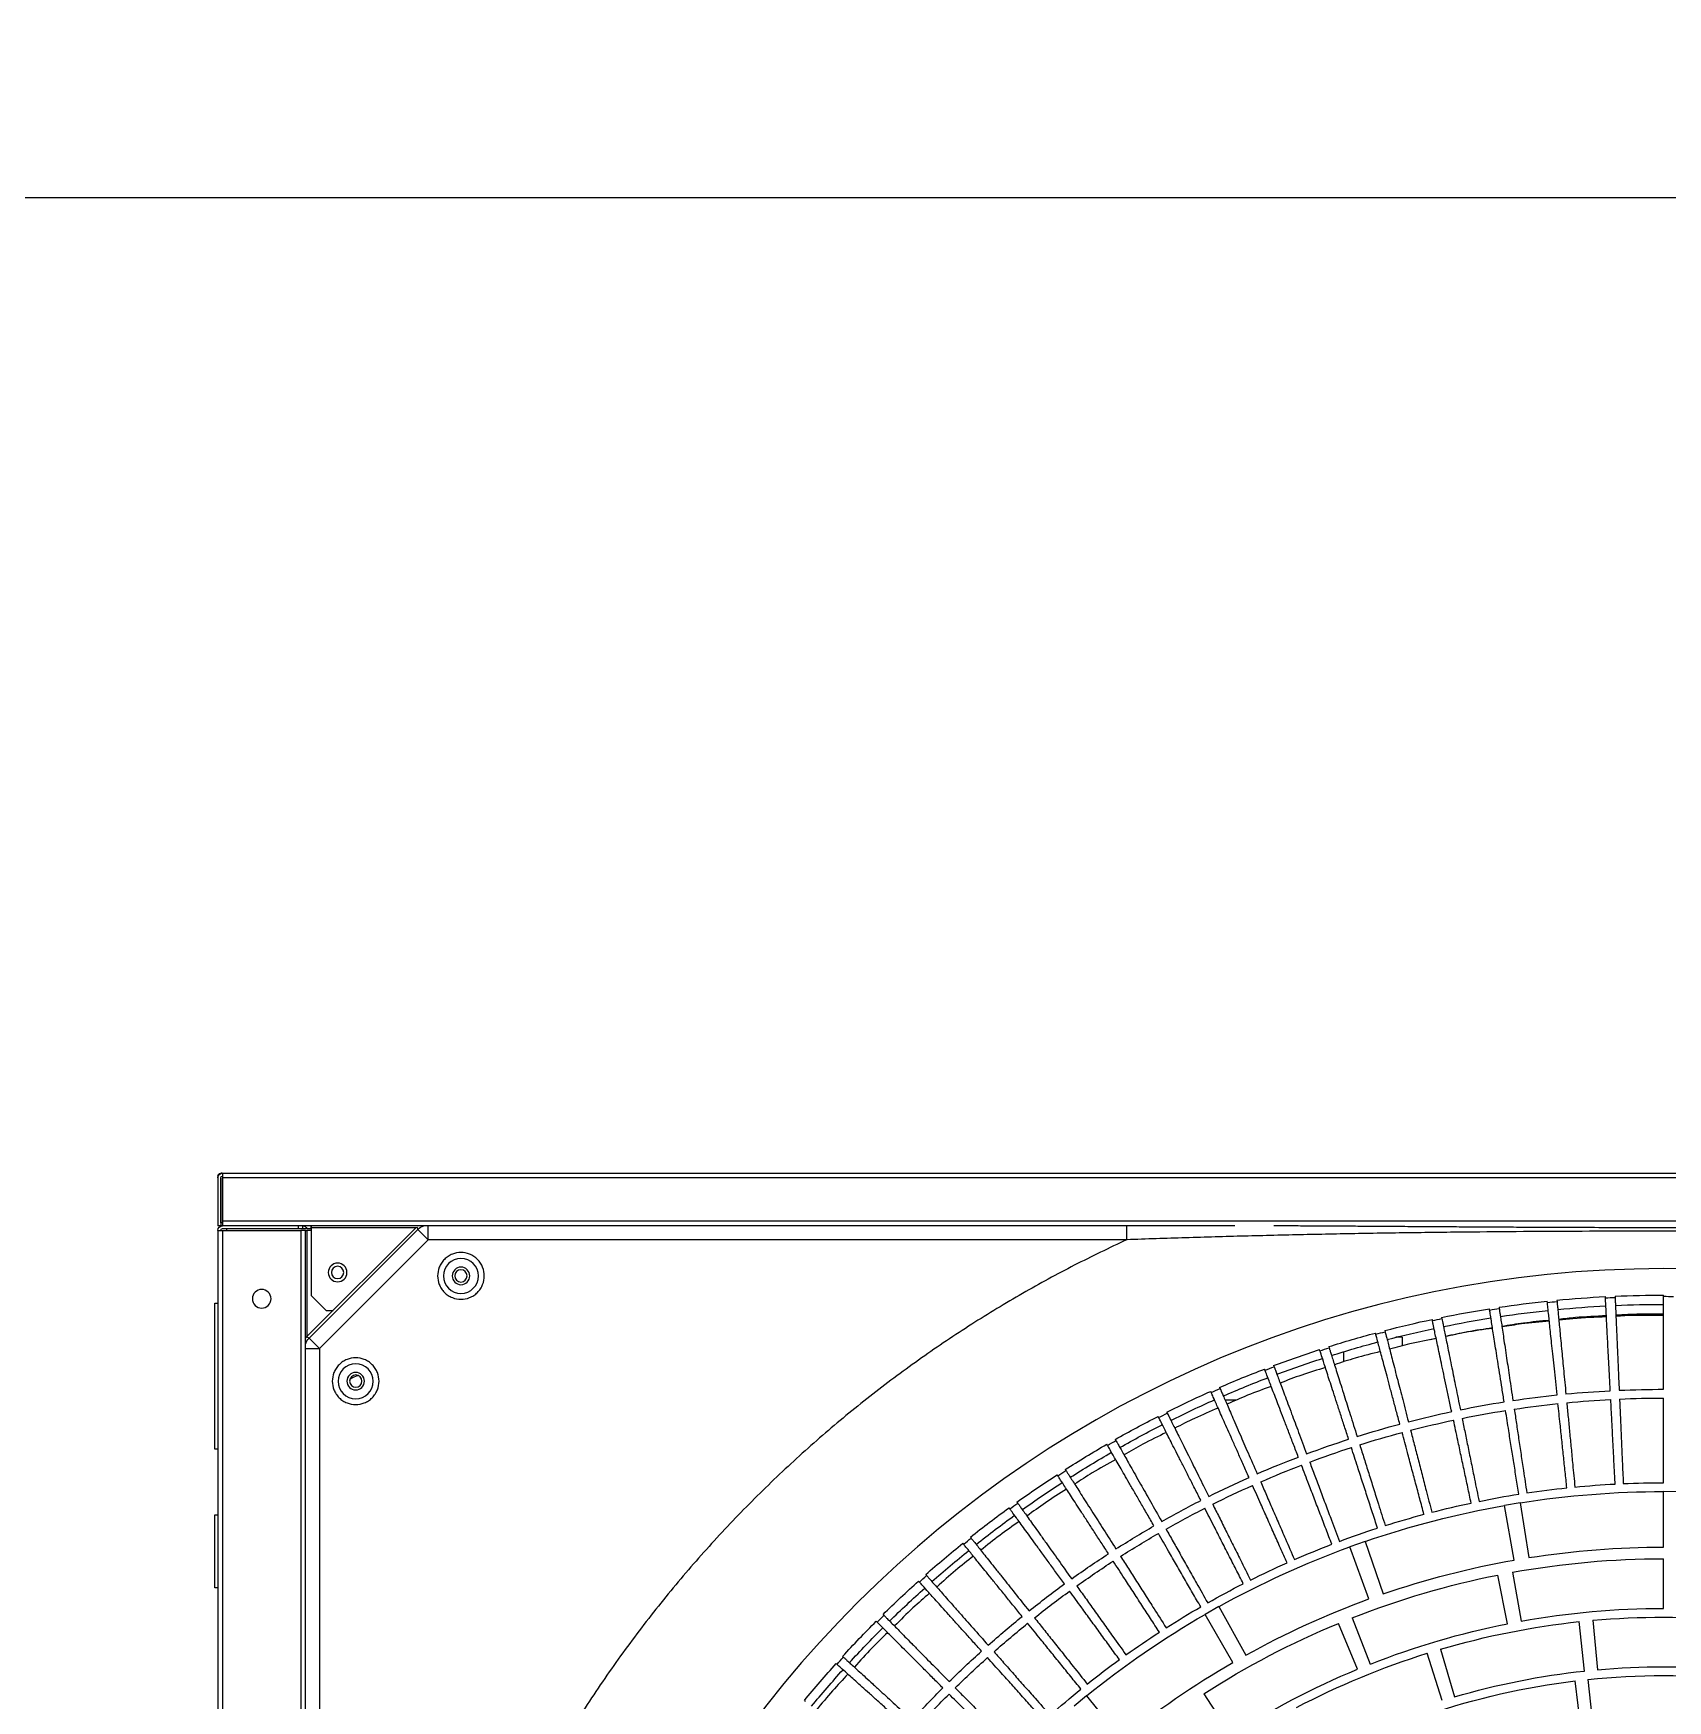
# Model space of a CAD drawing. Header units: millimetres. Extents: x 11476074 to 24729458, y -1239991 to 2813188.
# Drawn here: x 12562539 to 12563098, y 429349 to 429919 of the extents above; entities that cross this region are included whole.
import ezdxf

# ---------------------------------------------------------------- set-up
doc = ezdxf.new("R2010")
doc.units = ezdxf.units.MM
doc.header["$LTSCALE"] = 1000
for name, color, linetype in [('20220819景观提资', 11, 'Continuous'), ('HZHZNEWPLOTLAYER#@$TT', 7, 'Continuous'), ('S-热媒1', 200, '热媒管1'), ('排水沟', 133, 'Continuous')]:
    doc.layers.add(name, color=color, linetype=linetype)
doc.styles.add('TITXV', font='', dxfattribs={"width": 0.7})
doc.styles.get('TITXV').set_extended_font_data('SimSun')
doc.linetypes.add('热媒管1', pattern='A,5,-0.2,["1RM",TITXV,S=0.2,R=0,X=-0.1,Y=-0.1],-0.4', length=5.6)

# ---------------------------------------------------------------- blocks, each defined once
blk = doc.blocks.new('A$C2E1F4B8B')
at = {"layer": '20220819景观提资'}
h = blk.add_hatch(dxfattribs=at)
h.set_pattern_fill('草坪或沼泽', color=68, scale=200)
h.set_pattern_definition([(0, (-25387.84, -126494.34), (800, 800), [120, -24, 32, -24, 120, -480]), (0, (-25427.84, -126470.34), (800, 800), [80, -60, 120, -60, 80, -400]), (0, (-25147.84, -126150.34), (800, 800), [100, -40, 100, -560]), (0, (-25547.84, -125990.34), (800, 800), [40, -80, 40, -640]), (90, (-25467.84, -125990.34), (-800, 800), [72, -728]), (90, (-25227.84, -126470.34), (-800, 800), [80, -720]), (90, (-25027.84, -126150.34), (-800, 800), [80, -720]), (45, (-25123.84, -126478.34), (9e-14, 800), [80, -1051.3708]), (135, (-25331.84, -126478.34), (-800, 9e-14), [80, -1051.3708]), (63.43495, (-25147.84, -126474.34), (4e-08, 800), [80, -1708.8544]), (75.96376, (-25187.84, -126470.34), (3e-08, 800), [80, -3218.4845]), (75.96376, (-24987.84, -126150.34), (3e-08, 800), [64, -3234.4845]), (75.96376, (-25451.84, -125990.34), (3e-08, 800), [56, -3242.4845]), (104.03624, (-25267.84, -126470.34), (-3e-08, 800), [80, -3218.4845]), (104.03624, (-25067.84, -126150.34), (-3e-08, 800), [64, -3234.4845]), (104.03624, (-25483.84, -125990.34), (-3e-08, 800), [56, -3242.4845]), (116.56505, (-25307.84, -126474.34), (-3e-07, 800), [80, -1708.8534])])
edge = h.paths.add_edge_path()
edge.add_arc((44235.03, 65460.2), 1750.28, 360, 395.09193)
edge.add_line((45667.17, 66466.42), (38842.06, 76200))
edge.add_line((38842.06, 76200), (37506, 76200))
edge.add_line((37506, 76200), (37234.9, 76200))
edge.add_line((37234.9, 76200), (37234.9, 77700))
edge.add_line((37234.9, 77700), (35934.9, 77700))
edge.add_line((35934.9, 77700), (34734.9, 77700))
edge.add_line((34734.9, 77700), (34734.9, 85100))
edge.add_line((34734.9, 85100), (34979.15, 85192.41))
edge.add_line((34979.15, 85192.41), (32340.76, 83499.46))
edge.add_line((32340.76, 83499.46), (32534.9, 83500))
edge.add_line((32534.9, 83500), (28299.19, 83500))
edge.add_line((28299.19, 83500), (28299.19, 81108.02))
edge.add_line((28299.19, 81108.02), (28299.19, 78471.41))
edge.add_line((28299.19, 78471.41), (32556.41, 78468.58))
edge.add_line((32556.41, 78468.58), (32556.41, 73287.21))
edge.add_line((32556.41, 73287.21), (35556.41, 73287.21))
edge.add_line((35556.41, 73287.21), (35556.41, 72687.21))
edge.add_line((35556.41, 72687.21), (38201.07, 72687.21))
edge.add_line((38201.07, 72687.21), (38201.07, 73587.21))
edge.add_line((38201.07, 73587.21), (40001.07, 73587.21))
edge.add_line((40001.07, 73587.21), (40001.07, 71787.21))
edge.add_line((40001.07, 71787.21), (38201.07, 71787.21))
edge.add_line((38201.07, 71787.21), (33618.63, 71787.21))
edge.add_line((33618.63, 71787.21), (33618.63, 72687.21))
edge.add_line((33618.63, 72687.21), (32556.41, 72687.21))
edge.add_line((32556.41, 72687.21), (32556.41, 73287.21))
edge.add_line((32556.41, 73287.21), (32556.41, 78468.58))
edge.add_line((32556.41, 78468.58), (28299.19, 78471.41))
edge.add_line((28299.19, 78471.41), (28299.19, 81108.02))
edge.add_line((28299.19, 81108.02), (28299.19, 83500))
edge.add_line((28299.19, 83500), (32768.93, 84300))
edge.add_line((32768.93, 84300), (33817.19, 84300))
edge.add_line((33817.19, 84300), (34979.15, 85192.41))
edge.add_line((34979.15, 85192.41), (36171.94, 86028.88))
edge.add_line((36171.94, 86028.88), (33186.35, 90286.39))
edge.add_line((33186.35, 90286.39), (26614.81, 85677.89))
edge.add_arc((24692.27, 88307.12), 3257.15, 271.35346, 306.17489, ccw=False)
edge.add_line((24769.21, 85050.88), (22434.9, 85050))
edge.add_arc((22408.27, 82298.72), 2751.41, 89.44547, 125.03665)
edge.add_line((20828.69, 84551.53), (19610.37, 83697.15))
edge.add_arc((20198.54, 80755.37), 3000, 35.03464, 101.30653, ccw=False)
edge.add_line((22654.96, 82477.58), (34282.36, 65893.28))
edge.add_arc((31825.95, 64171.06), 3000, -54.96536, 35.03464, ccw=False)
edge.add_line((33548.16, 61714.65), (27598.93, 57543.59))
edge.add_arc((25876.71, 60000), 3000, 270, 305.03464, ccw=False)
edge.add_line((25876.71, 57000), (6534.9, 57000))
edge.add_arc((6534.9, 60000), 3000, 180, 270, ccw=False)
edge.add_line((3534.9, 60000), (3534.9, 67789.64))
edge.add_line((3534.9, 67789.64), (2225.69, 66888.59))
edge.add_arc((4120.7, 64580.63), 2986.26, 129.38858, 178.99224)
edge.add_line((1134.9, 64633.15), (1134.9, 55900))
edge.add_line((1134.9, 55900), (5084.9, 55900))
edge.add_line((5084.9, 55900), (31718.62, 55900))
edge.add_line((31718.62, 55900), (31718.62, 58600))
edge.add_line((31718.62, 58600), (30245.18, 58600))
edge.add_line((30245.18, 58600), (30245.18, 59000))
edge.add_line((30245.18, 59000), (35469.95, 59000))
edge.add_line((35469.95, 59000), (35469.95, 60499.95))
edge.add_line((35469.95, 60499.95), (33405.97, 60499.95))
edge.add_line((33405.97, 60499.95), (33405.97, 60899.95))
edge.add_line((33405.97, 60899.95), (40285.24, 60899.95))
edge.add_line((40285.24, 60899.95), (40285.24, 60899.95))
edge.add_line((40285.24, 60899.95), (40285.24, 61499.95))
edge.add_line((40285.24, 61499.95), (42085.24, 61499.95))
edge.add_line((42085.24, 61499.95), (42085.24, 60899.9))
edge.add_line((42085.24, 60899.9), (45985.31, 60899.81))
edge.add_line((45985.31, 60899.81), (45985.31, 65460.2))
h.paths.add_polyline_path([(35284.9, 75502.28), (35284.9, 76102.28), (37084.9, 76102.28), (37084.9, 75502.28)], flags=16)
h.paths.add_polyline_path([(34684.9, 76202.28), (34684.9, 77500), (36484.9, 77500), (36484.9, 76202.28)], flags=16)
h.paths.add_polyline_path([(36184.9, 74802.28), (34384.9, 74802.28), (34384.9, 75402.28), (36184.9, 75402.28)], flags=16)
h.paths.add_polyline_path([(36184.9, 74102.28), (34384.9, 74102.28), (34384.9, 74702.28), (36184.9, 74702.28)], flags=16)
h.paths.add_polyline_path([(35556.41, 73387.26), (33756.41, 73387.26), (33756.41, 73987.26), (35556.41, 73987.26)], flags=16)
h.paths.add_polyline_path([(35556.41, 73287.21), (35556.41, 72687.21), (32556.41, 72687.21), (32556.41, 73287.21)], flags=17)
h.paths.add_polyline_path([(36335.93, 71087.21), (34535.93, 71087.21), (34535.93, 71687.21), (36335.93, 71687.21)], flags=16)
h.paths.add_polyline_path([(36335.93, 70387.21), (34835.93, 70387.21), (34835.93, 70987.21), (36335.93, 70987.21)], flags=16)
h.paths.add_polyline_path([(36635.93, 69687.21), (34835.93, 69687.21), (34835.93, 70287.21), (36635.93, 70287.21)], flags=16)
h.paths.add_polyline_path([(36635.93, 67787.21), (36635.93, 69587.21), (42635.93, 69587.21), (42635.93, 67787.21), (40835.93, 67787.21)], flags=16)
h.paths.add_polyline_path([(36535.93, 67787.21), (35785.21, 67787.21), (35785.21, 69587.21), (36535.93, 69587.21)], flags=16)
h.paths.add_polyline_path([(35785.21, 67087.21), (35785.21, 67687.21), (38785.21, 67687.21), (38785.21, 67087.21)], flags=16)
h.paths.add_polyline_path([(35934.9, 65707.21), (35934.9, 66987.21), (38634.9, 66987.21), (38634.9, 65707.21)], flags=16)
h.paths.add_polyline_path([(37585.21, 65093.56), (37585.21, 65693.56), (37585.21, 65707.21), (39385.21, 65707.21), (39385.21, 65693.61), (39385.21, 65093.56)], flags=16)
h.paths.add_polyline_path([(39485.21, 64393.56), (39485.21, 65693.61), (43444.68, 65693.61), (43444.68, 65693.56), (45244.68, 65693.56), (45244.68, 63893.56), (43444.68, 63893.56), (43444.68, 64393.56)], flags=16)
h.paths.add_polyline_path([(38131.28, 63693.56), (38131.28, 64293.56), (40831.28, 64293.56), (40831.28, 63693.56)], flags=16)
h.paths.add_polyline_path([(36985.21, 64393.56), (36985.21, 64993.56), (39385.21, 64993.56), (39385.21, 64393.56)], flags=16)
h.paths.add_polyline_path([(39385.21, 65707.21), (39385.21, 65693.61), (37585.21, 65693.61), (37585.21, 65707.21)], flags=0)
h.paths.add_polyline_path([(39631.28, 62993.56), (39631.28, 63593.56), (41431.28, 63593.56), (41431.28, 62993.56)], flags=16)
h.paths.add_polyline_path([(40531.28, 62893.56), (42031.28, 62893.56), (42031.28, 62293.56), (40531.28, 62293.56)], flags=16)
h.paths.add_polyline_path([(40531.28, 62193.56), (42331.28, 62193.56), (42331.28, 61593.56), (40531.28, 61593.56)], flags=16)
blk = doc.blocks.new('A$C2A916A55')
at = {"color": 8, "linetype": 'Continuous'}
for p, q in [((665.6, -31.6), (665.6, -1018.4)), ((680.4, -31.6), (680.4, -1018.4)), ((682, -1018.4), (682, -31.6)), ((533, -525), (550, -525)), ((554, -525), (573, -525)), ((572.95, -519.52), (573, -525)), ((639.83, -525), (640.26, -525)), ((639.89, -541.63), (639.46, -541.62)), ((528.92, -549.21), (511.99, -547.69)), ((639.3, -544.94), (639.73, -544.96)), ((491.29, -553.23), (508.17, -555.28)), ((508.66, -550.93), (491.75, -549.17)), ((511.55, -552.11), (528.45, -553.92)), ((637.74, -564.81), (638.17, -564.86)), ((638.5, -561.55), (638.07, -561.51)), ((545.36, -576.79), (528.63, -573.76)), ((549.52, -576.23), (568.23, -579.53)), ((569.13, -574.13), (550.37, -571.15)), ((569.13, -574.13), (568.23, -579.53)), ((527.74, -578.46), (544.41, -581.78)), ((636.07, -581.36), (635.64, -581.29)), ((635.14, -584.58), (635.56, -584.65)), ((519.01, -601.41), (502.7, -596.61)), ((501.41, -600.86), (517.64, -605.93)), ((625.1, -604.83), (625.51, -602.91)), ((631.5, -604.18), (631.93, -604.27)), ((632.6, -601.02), (632.18, -600.93)), ((625.8, -614.5), (622.85, -614.5)), ((625.8, -614.5), (625.8, -616.66)), ((626.18, -614.8), (625.8, -614.95)), ((625.8, -615.09), (626.22, -614.98)), ((555.89, -627.23), (537.93, -621.05)), ((628.11, -620.46), (627.7, -620.36)), ((529.75, -631.66), (513.94, -625.43)), ((536.21, -625.9), (554.06, -632.4)), ((555.89, -627.23), (554.06, -632.4)), ((626.85, -623.57), (627.27, -623.68)), ((512.14, -629.86), (527.85, -636.37)), ((617.43, -634.5), (620.87, -634.5)), ((621.19, -642.69), (621.6, -642.82)), ((622.61, -639.65), (622.2, -639.52)), ((614.53, -661.48), (614.93, -661.63)), ((616.11, -658.52), (615.71, -658.37)), ((503.74, -682.43), (489.45, -673.23)), ((514.48, -672.5), (530.93, -682)), ((533.63, -677.24), (517.01, -668.02)), ((604.25, -671.36), (604.25, -675.12)), ((664, -671.87), (664, -1018.4)), ((533.63, -677.24), (530.93, -682)), ((604.25, -678.72), (604.25, -679.1)), ((608.64, -677.03), (608.24, -676.86)), ((606.9, -679.9), (607.3, -680.08)), ((600.2, -695.12), (599.81, -694.93)), ((598.32, -697.9), (598.7, -698.09)), ((503.02, -722.61), (488.26, -710.65)), ((590.83, -712.74), (590.45, -712.53)), ((659.21, -708.8), (659.21, -948.02)), ((659.21, -708.8), (664, -708.8)), ((588.81, -715.42), (589.18, -715.63)), ((503.02, -722.61), (499.54, -726.84)), ((580.55, -729.85), (580.19, -729.62)), ((578.39, -732.42), (578.75, -732.65)), ((569.39, -746.4), (569.04, -746.15)), ((567.1, -748.85), (567.44, -749.1)), ((554.96, -764.67), (555.29, -764.94)), ((557.38, -762.34), (557.04, -762.07)), ((542.01, -779.83), (542.33, -780.12)), ((544.54, -777.63), (544.22, -777.35)), ((530.93, -792.23), (530.62, -791.93)), ((528.29, -794.29), (528.59, -794.59)), ((513.82, -808.01), (514.11, -808.33)), ((516.57, -806.1), (516.28, -805.78)), ((501.51, -819.19), (501.24, -818.86)), ((659.21, -948.02), (622.02, -985.22)), ((625.55, -988.75), (662.75, -951.55)), ((625.92, -989.63), (663.4, -952.15)), ((662.75, -951.55), (659.21, -948.02)), ((659.21, -948.02), (664, -948.02)), ((663.63, -951.92), (662.75, -951.55)), ((663.4, -987.9), (663.4, -952.15)), ((635, -982.9), (635, -980.55)), ((622.02, -985.22), (-104.02, -985.22)), ((622.02, -985.22), (625.55, -988.75)), ((622.02, -990), (622.02, -985.22)), ((640, -987.9), (635, -982.9)), ((-144.4, -990), (662.4, -990)), ((662.4, -991.6), (-144.4, -991.6)), ((625.55, -988.75), (625.92, -989.63)), ((626.15, -989.4), (662.4, -989.4)), ((640, -987.9), (663.4, -987.9)), ((662.4, -987.9), (662.4, -989.4)), ((662.4, -990), (662.4, -989.4)), ((662.4, -990), (662.4, -991.6)), ((662.4, -1018.4), (662.4, -991.6)), ((663, -1017), (663, -987.9)), ((663, -988.04), (664, -988.04)), ((663, -991), (663, -990.99)), ((664, -991), (663, -991)), ((663, -992.5), (663, -991)), ((663, -1018.4), (663, -992.5)), ((664, -992.5), (663, -992.5)), ((663.4, -987.9), (664, -987.9)), ((663.65, -990), (664, -990)), ((664, -987.9), (664, -990.89)), ((664, -992.5), (664, -1018.4)), ((662.4, -1018.4), (-144.4, -1018.4)), ((662.4, -1020), (-144.4, -1020)), ((540, -1020), (540, -1021)), ((540, -1021), (565, -1021)), ((565, -1021), (565, -1020)), ((587.5, -1020), (587.5, -1021)), ((587.5, -1021), (612.5, -1021)), ((612.5, -1021), (637.5, -1021)), ((637.5, -1021), (637.5, -1020)), ((663, -1017), (662.4, -1017)), ((662.4, -1020), (662.4, -1018.4)), ((663, -1017), (663, -1017)), ((663.99, -1019), (663.99, -1018.54)), ((663.99, -1019), (664, -1019.11)), ((665.6, -1018.4), (664, -1018.4)), ((664, -1018.52), (664, -1019)), ((664, -1019), (664, -1020)), ((680.4, -1019), (664, -1019)), ((665, -1019), (664, -1019)), ((680.4, -1020), (664, -1020)), ((665, -1018.4), (665, -1019)), ((665, -1019), (680.45, -1019)), ((680.4, -1018.4), (665.6, -1018.4)), ((682, -1018.4), (680.4, -1018.4)), ((680.99, -1020), (680.4, -1020)), ((680.99, -1018.4), (680.99, -1018.49)), ((682, -1019), (681.88, -1019)), ((682, -1018.52), (682, -1019))]:
    blk.add_line(p, q, dxfattribs=at)
for centre, radius in [((259, -525), 390.3), ((646.82, -936.78), 6), ((646.82, -936.78), 3), ((646.82, -936.77), 2.1), ((610.77, -972.83), 6), ((610.77, -972.83), 3), ((610.8, -972.8), 2.1), ((648, -979), 3.2), ((648, -979), 2.1), ((639, -1005), 3.2)]:
    blk.add_circle(centre, radius, dxfattribs=at)
for centre, radius, start, end in [((259, -525), 251, 354.0714, 5.9286), ((259, -525), 271, 354.875, 5.125), ((259, -525), 254, 354.875, 5.125), ((259, -525), 274, 349.75, 0), ((259, -525), 291, 349.75, 0), ((259, -525), 295, 351, 0), ((259, -525), 314, 351, 0), ((259, -525), 317, 357.5, 0), ((259, -525), 346, 357.5, 0), ((259, -525), 349, 357.5, 0), ((259, -525), 378.08, 357.5, 0), ((259, -525), 380.83, 0, 0.5), ((259, -525), 381.26, 357.5, 0), ((259, -525), 317, 354.5, 357), ((259, -525), 380.83, 357, 357.5), ((259, -525), 346, 354.5, 357), ((259, -525), 349, 354.5, 357), ((259, -525), 378.08, 354.5, 357), ((259, -525), 381.26, 354.5, 357), ((259, -525), 254, 343.625, 353.875), ((259, -525), 251, 341.2143, 353.0714), ((259, -525), 271, 343.625, 353.875), ((259, -525), 317, 351.5, 354), ((259, -525), 346, 351.5, 354), ((259, -525), 349, 351.5, 354), ((259, -525), 378.08, 351.5, 354), ((259, -525), 381.26, 351.5, 354), ((259, -525), 380.83, 354, 354.5), ((259, -525), 295, 341, 350), ((259, -525), 317, 348.5, 351), ((259, -525), 274, 338.5, 348.75), ((259, -525), 291, 338.5, 348.75), ((259, -525), 314, 341, 350), ((259, -525), 346, 348.5, 351), ((259, -525), 349, 348.5, 351), ((259, -525), 380.83, 351, 351.5), ((259, -525), 378.08, 348.5, 351), ((259, -525), 381.26, 348.5, 351), ((259, -525), 317, 345.5, 348), ((259, -525), 346, 345.5, 348), ((259, -525), 349, 345.5, 348), ((259, -525), 378.08, 345.5, 348), ((259, -525), 381.26, 345.5, 348), ((259, -525), 380.83, 348, 348.5), ((259, -525), 271, 332.375, 342.625), ((259, -525), 317, 342.5, 345), ((259, -525), 346, 342.5, 345), ((259, -525), 349, 342.5, 345), ((259, -525), 380.83, 345, 345.5), ((259, -525), 295, 331, 340), ((259, -525), 317, 339.5, 342), ((259, -525), 378.08, 342.5, 345), ((259, -525), 381.26, 342.5, 345), ((259, -525), 274, 327.25, 337.5), ((259, -525), 314, 331, 340), ((259, -525), 346, 339.5, 342), ((259, -525), 349, 339.5, 342), ((259, -525), 291, 327.25, 337.5), ((259, -525), 317, 336.5, 339), ((259, -525), 378.08, 339.5, 342), ((259, -525), 381.26, 339.5, 342), ((259, -525), 380.83, 342, 342.5), ((259, -525), 346, 336.5, 339), ((259, -525), 349, 336.5, 339), ((259, -525), 317, 333.5, 336), ((259, -525), 378.08, 336.5, 339), ((259, -525), 381.26, 336.5, 339), ((259, -525), 380.83, 339, 339.5), ((259, -525), 346, 333.5, 336), ((259, -525), 349, 333.5, 336), ((259, -525), 295, 321, 330), ((259, -525), 317, 330.5, 333), ((259, -525), 378.08, 333.5, 336), ((259, -525), 380.83, 336, 336.5), ((259, -525), 314, 321, 330), ((259, -525), 317, 327.5, 330), ((259, -525), 346, 330.5, 333), ((259, -525), 349, 330.5, 333), ((259, -525), 381.26, 333.5, 336), ((259, -525), 380.83, 333, 333.5), ((259, -525), 317, 324.5, 327), ((259, -525), 346, 327.5, 330), ((259, -525), 349, 327.5, 330), ((259, -525), 378.08, 330.5, 333), ((259, -525), 381.26, 330.5, 333), ((259, -525), 317, 321.5, 324), ((259, -525), 346, 324.5, 327), ((259, -525), 380.83, 330, 330.5), ((259, -525), 349, 324.5, 327), ((259, -525), 378.08, 327.5, 330), ((259, -525), 381.26, 327.5, 330), ((259, -525), 317, 318.5, 321), ((259, -525), 346, 321.5, 324), ((259, -525), 349, 321.5, 324), ((259, -525), 380.83, 327, 327.5), ((259, -525), 378.08, 324.5, 327), ((259, -525), 381.26, 324.5, 327), ((259, -525), 346, 318.5, 321), ((259, -525), 349, 318.5, 321), ((259, -525), 378.08, 321.5, 324), ((259, -525), 380.83, 324, 324.5), ((259, -525), 381.26, 321.5, 324), ((259, -525), 346, 315.5, 318), ((259, -525), 349, 315.5, 318), ((259, -525), 378.08, 318.5, 321), ((259, -525), 380.83, 321, 321.5), ((259, -525), 346, 312.5, 315), ((259, -525), 381.26, 318.5, 321), ((259, -525), 349, 312.5, 315), ((259, -525), 378.08, 315.5, 318), ((259, -525), 381.26, 315.5, 318), ((259, -525), 380.83, 318, 318.5), ((259, -525), 378.08, 312.5, 315), ((259, -525), 380.83, 315, 315.5), ((259, -525), 381.26, 312.5, 315), ((259, -525), 378.08, 309.5, 312), ((259, -525), 381.26, 309.5, 312), ((259, -525), 380.83, 312, 312.5), ((659.2, -948.02), 5.01, 315.0467, 343.3598), ((622.01, -985.21), 5.01, 286.6402, 314.9533), ((662.4, -991), 1.6, 0, 67.8984), ((662.4, -1018.4), 0.6, 270, 0), ((662.4, -1018.4), 1.6, 270, 0), ((665, -1019), 0.002, 180, 270), ((680.4, -1018.4), 0.6, 270, 0), ((680.4, -1018.4), 1.6, 270, 0), ((680.99, -1019), 1, 270, 0)]:
    blk.add_arc(centre, radius, start, end, dxfattribs=at)
blk.add_ellipse((622.38, -986.09), major_axis=(1.92, -4.62), ratio=0.998885, start_param=0.281043, end_param=0.392305, dxfattribs=at)
for points, knots in [([(659.21, -341.21), (659.43, -347.66), (659.87, -360.58), (660.41, -379.95), (660.88, -399.3), (661.27, -418.6), (661.58, -437.83), (661.81, -456.7), (661.97, -475.24), (662.07, -493.46), (662.13, -511.62), (662.14, -529.77), (662.1, -548.56), (662.02, -567.98), (661.86, -588.02), (661.63, -608.08), (661.33, -628.17), (660.93, -648.31), (660.45, -668.47), (659.89, -688.63), (659.44, -702.08), (659.21, -708.8)], [0, 0, 0, 0, 0.052417, 0.105002, 0.15772, 0.210449, 0.263006, 0.315279, 0.365102, 0.414704, 0.463834, 0.512824, 0.561983, 0.616475, 0.671021, 0.725798, 0.780769, 0.835781, 0.890691, 0.945429, 1, 1, 1, 1]), ([(664.07, -658.46), (664.05, -655.93), (664.03, -651.33), (663.99, -644.61), (663.96, -638.35), (663.92, -632.07), (663.88, -626.62), (663.85, -621.83), (663.82, -617.76), (663.8, -613.59), (663.77, -609.55), (663.74, -604.27), (663.69, -597.93), (663.65, -590.41), (663.6, -582.96), (663.56, -575.46), (663.52, -567.94), (663.48, -559.03), (663.45, -548.66), (663.42, -536.83), (663.41, -525.75), (663.42, -515.43), (663.44, -505.87), (663.46, -496.32), (663.5, -486.75), (663.55, -477.15), (663.59, -469.12), (663.63, -462.56), (663.66, -457.62), (663.69, -452.57), (663.72, -447.49), (663.76, -442.34), (663.79, -437.19), (663.83, -432.02), (663.86, -427.02), (663.89, -421.54), (663.93, -415.76), (663.97, -409.29), (664.01, -402.88), (664.04, -396.93), (664.06, -393.16), (664.07, -391.53)], [0, 0, 0, 0, 0.028433, 0.051651, 0.075602, 0.098945, 0.12248, 0.136994, 0.152989, 0.168393, 0.184044, 0.198583, 0.228057, 0.255569, 0.283372, 0.311947, 0.339884, 0.367875, 0.41195, 0.455967, 0.499961, 0.535578, 0.571136, 0.606724, 0.64242, 0.678303, 0.714508, 0.732707, 0.752253, 0.770181, 0.789545, 0.809589, 0.828301, 0.847724, 0.86786, 0.884687, 0.909553, 0.933052, 0.95766, 0.981658, 1, 1, 1, 1]), ([(576, -525), (577.85, -525), (581.55, -525), (587.1, -525), (592.59, -525), (598.66, -525), (602.68, -525), (605, -525)], [0, 0, 0, 0, 0.183318, 0.366637, 0.555281, 0.743925, 1, 1, 1, 1]), ([(608, -525), (609.56, -525), (612.68, -525), (617.05, -525), (621.18, -525), (624.95, -525), (628.31, -525), (631.29, -525), (633.89, -525), (636.52, -525), (638.85, -525), (639.5, -525), (639.83, -525)], [0, 0, 0, 0, 0.086603, 0.173206, 0.262324, 0.351443, 0.438046, 0.524649, 0.613767, 0.702886, 0.849926, 1, 1, 1, 1]), ([(633.24, -525), (633.29, -529.44), (633.36, -534.91), (633.04, -540.31), (632.98, -541.33)], [0, 0, 0, 0, 0.81053, 1, 1, 1, 1]), ([(633.7, -525), (633.74, -529.1), (633.78, -534.58), (633.43, -539.98), (633.34, -541.35)], [0, 0, 0, 0, 0.746981, 1, 1, 1, 1]), ([(575.57, -541.6), (577.42, -541.69), (581.11, -541.89), (586.65, -542.18), (592.13, -542.46), (598.19, -542.78), (602.21, -542.99), (604.53, -543.11)], [0, 0, 0, 0, 0.183318, 0.366637, 0.555281, 0.743925, 1, 1, 1, 1]), ([(604.67, -540.1), (603.02, -540.03), (599.72, -539.88), (594.48, -539.65), (589.04, -539.41), (582.77, -539.14), (578.28, -538.94), (575.7, -538.83)], [0, 0, 0, 0, 0.183318, 0.366637, 0.555281, 0.743925, 1, 1, 1, 1]), ([(639.46, -541.62), (639.31, -541.61), (638.99, -541.6), (637.93, -541.55), (636.43, -541.48), (634.45, -541.4), (632.06, -541.29), (629.26, -541.17), (626.02, -541.03), (621.57, -540.83), (615.62, -540.58), (610.34, -540.34), (607.67, -540.23)], [0, 0, 0, 0, 0.086603, 0.173206, 0.262324, 0.351443, 0.438046, 0.524649, 0.613767, 0.702886, 0.849926, 1, 1, 1, 1]), ([(607.52, -543.27), (609.08, -543.35), (612.19, -543.51), (616.56, -543.74), (620.68, -543.96), (624.44, -544.16), (627.81, -544.33), (630.78, -544.49), (633.37, -544.62), (636, -544.76), (638.33, -544.88), (638.98, -544.92), (639.3, -544.94)], [0, 0, 0, 0, 0.086603, 0.173206, 0.262324, 0.351443, 0.438046, 0.524649, 0.613767, 0.702886, 0.849926, 1, 1, 1, 1]), ([(632.8, -544.59), (632.65, -548.43), (632.44, -553.9), (631.85, -559.28), (631.68, -560.89)], [0, 0, 0, 0, 0.701771, 1, 1, 1, 1]), ([(633.16, -544.61), (633, -548.16), (632.77, -553.63), (632.15, -559.02), (631.93, -560.91)], [0, 0, 0, 0, 0.648215, 1, 1, 1, 1]), ([(574.26, -558.14), (576.11, -558.33), (579.79, -558.72), (585.3, -559.3), (590.76, -559.87), (596.8, -560.51), (600.8, -560.93), (603.11, -561.17)], [0, 0, 0, 0, 0.183318, 0.366637, 0.555281, 0.743925, 1, 1, 1, 1]), ([(603.41, -558.17), (601.76, -558.01), (598.48, -557.69), (593.25, -557.19), (587.84, -556.67), (581.59, -556.07), (577.12, -555.64), (574.54, -555.39)], [0, 0, 0, 0, 0.183318, 0.366637, 0.555281, 0.743925, 1, 1, 1, 1]), ([(638.07, -561.51), (637.92, -561.49), (637.6, -561.46), (636.55, -561.36), (635.05, -561.21), (633.08, -561.02), (630.7, -560.8), (627.91, -560.53), (624.68, -560.22), (620.24, -559.79), (614.32, -559.22), (609.05, -558.71), (606.39, -558.45)], [0, 0, 0, 0, 0.086603, 0.173206, 0.262324, 0.351443, 0.438046, 0.524649, 0.613767, 0.702886, 0.849926, 1, 1, 1, 1]), ([(606.09, -561.49), (607.64, -561.65), (610.74, -561.97), (615.09, -562.43), (619.19, -562.86), (622.94, -563.26), (626.29, -563.61), (629.25, -563.92), (631.83, -564.19), (634.45, -564.47), (636.77, -564.71), (637.41, -564.78), (637.74, -564.81)], [0, 0, 0, 0, 0.086603, 0.173206, 0.262324, 0.351443, 0.438046, 0.524649, 0.613767, 0.702886, 0.849926, 1, 1, 1, 1]), ([(631.35, -564.14), (631.07, -567.33), (630.59, -572.78), (629.71, -578.13), (629.35, -580.35)], [0, 0, 0, 0, 0.5849911, 1, 1, 1, 1]), ([(631.59, -564.17), (631.32, -567.12), (630.81, -572.57), (629.91, -577.92), (629.49, -580.38)], [0, 0, 0, 0, 0.541602, 1, 1, 1, 1]), ([(572.1, -574.59), (573.93, -574.88), (577.58, -575.46), (583.06, -576.33), (588.48, -577.19), (594.48, -578.14), (598.45, -578.77), (600.74, -579.13)], [0, 0, 0, 0, 0.183318, 0.366637, 0.555281, 0.743925, 1, 1, 1, 1]), ([(601.2, -576.15), (599.57, -575.9), (596.3, -575.41), (591.11, -574.64), (585.73, -573.83), (579.52, -572.91), (575.08, -572.24), (572.52, -571.86)], [0, 0, 0, 0, 0.1833183, 0.3666366, 0.5552806, 0.7439247, 1, 1, 1, 1]), ([(603.7, -579.6), (605.24, -579.84), (608.32, -580.33), (612.65, -581.02), (616.72, -581.66), (620.44, -582.25), (623.77, -582.78), (626.71, -583.24), (629.27, -583.65), (631.87, -584.06), (634.17, -584.43), (634.81, -584.53), (635.14, -584.58)], [0, 0, 0, 0, 0.086603, 0.173206, 0.262324, 0.351443, 0.438046, 0.524649, 0.613767, 0.702886, 0.849926, 1, 1, 1, 1]), ([(635.64, -581.29), (635.49, -581.27), (635.18, -581.22), (634.13, -581.07), (632.64, -580.85), (630.68, -580.55), (628.32, -580.2), (625.54, -579.78), (622.34, -579.31), (617.93, -578.65), (612.04, -577.77), (606.81, -576.99), (604.17, -576.59)], [0, 0, 0, 0, 0.086603, 0.173206, 0.262324, 0.351443, 0.438046, 0.524649, 0.613767, 0.702886, 0.849926, 1, 1, 1, 1]), ([(628.86, -583.58), (628.43, -586.71), (627.69, -592.13), (626.53, -597.43), (626.04, -599.68)], [0, 0, 0, 0, 0.576058, 1, 1, 1, 1]), ([(628.99, -583.6), (628.58, -586.48), (627.8, -591.9), (626.62, -597.2), (626.06, -599.68)], [0, 0, 0, 0, 0.530904, 1, 1, 1, 1]), ([(569.07, -590.91), (570.88, -591.3), (574.51, -592.07), (579.93, -593.22), (585.3, -594.36), (591.24, -595.62), (595.17, -596.46), (597.44, -596.94)], [0, 0, 0, 0, 0.183318, 0.366637, 0.555281, 0.743925, 1, 1, 1, 1]), ([(598.05, -593.99), (596.44, -593.66), (593.2, -593), (588.06, -591.95), (582.73, -590.87), (576.57, -589.62), (572.17, -588.72), (569.64, -588.2)], [0, 0, 0, 0, 0.183318, 0.366637, 0.555281, 0.743925, 1, 1, 1, 1]), ([(600.37, -597.57), (601.9, -597.89), (604.95, -598.54), (609.23, -599.45), (613.26, -600.31), (616.95, -601.09), (620.24, -601.79), (623.16, -602.41), (625.7, -602.95), (628.27, -603.5), (630.55, -603.98), (631.18, -604.11), (631.5, -604.18)], [0, 0, 0, 0, 0.086603, 0.173206, 0.262324, 0.351443, 0.438046, 0.524649, 0.613767, 0.702886, 0.849926, 1, 1, 1, 1]), ([(632.18, -600.93), (632.03, -600.9), (631.72, -600.84), (630.68, -600.62), (629.2, -600.32), (627.27, -599.93), (624.92, -599.45), (622.17, -598.89), (619, -598.25), (614.63, -597.36), (608.8, -596.17), (603.61, -595.12), (600.99, -594.58)], [0, 0, 0, 0, 0.086603, 0.173206, 0.262324, 0.351443, 0.438046, 0.524649, 0.613767, 0.702886, 0.849926, 1, 1, 1, 1]), ([(593.98, -611.64), (592.38, -611.22), (589.18, -610.4), (584.1, -609.08), (578.84, -607.72), (572.76, -606.15), (568.41, -605.02), (565.9, -604.38)], [0, 0, 0, 0, 0.1833183, 0.3666366, 0.5552806, 0.7439247, 1, 1, 1, 1]), ([(625.38, -602.88), (624.81, -605.9), (623.78, -611.27), (622.36, -616.51), (621.73, -618.81)], [0, 0, 0, 0, 0.561766, 1, 1, 1, 1]), ([(565.2, -607.05), (566.99, -607.53), (570.56, -608.49), (575.92, -609.92), (581.22, -611.34), (587.08, -612.91), (590.97, -613.96), (593.21, -614.56)], [0, 0, 0, 0, 0.183318, 0.366637, 0.555281, 0.743925, 1, 1, 1, 1]), ([(596.11, -615.33), (597.61, -615.74), (600.62, -616.54), (604.85, -617.68), (608.84, -618.74), (612.48, -619.72), (615.73, -620.59), (618.61, -621.36), (621.11, -622.03), (623.66, -622.71), (625.91, -623.32), (626.53, -623.48), (626.85, -623.57)], [0, 0, 0, 0, 0.086603, 0.173206, 0.262324, 0.351443, 0.438046, 0.524649, 0.613767, 0.702886, 0.849926, 1, 1, 1, 1]), ([(627.7, -620.36), (627.54, -620.32), (627.24, -620.24), (626.21, -619.97), (624.75, -619.6), (622.84, -619.1), (620.52, -618.5), (617.81, -617.8), (614.67, -616.99), (610.36, -615.87), (604.59, -614.38), (599.47, -613.06), (596.88, -612.39)], [0, 0, 0, 0, 0.086603, 0.173206, 0.262324, 0.351443, 0.438046, 0.524649, 0.613767, 0.702886, 0.849926, 1, 1, 1, 1]), ([(588.99, -629.05), (587.41, -628.55), (584.26, -627.56), (579.26, -625.98), (574.07, -624.35), (568.08, -622.46), (563.8, -621.11), (561.33, -620.33)], [0, 0, 0, 0, 0.183318, 0.366637, 0.555281, 0.743925, 1, 1, 1, 1]), ([(620.91, -621.98), (620.2, -624.86), (618.9, -630.16), (617.2, -635.33), (616.42, -637.7)], [0, 0, 0, 0, 0.542665, 1, 1, 1, 1]), ([(560.49, -622.96), (562.25, -623.54), (565.77, -624.68), (571.04, -626.39), (576.26, -628.09), (582.03, -629.96), (585.86, -631.21), (588.07, -631.92)], [0, 0, 0, 0, 0.183318, 0.366637, 0.555281, 0.743925, 1, 1, 1, 1]), ([(590.92, -632.85), (592.4, -633.33), (595.36, -634.3), (599.53, -635.65), (603.45, -636.92), (607.04, -638.09), (610.24, -639.13), (613.07, -640.05), (615.54, -640.85), (618.04, -641.67), (620.26, -642.38), (620.88, -642.59), (621.19, -642.69)], [0, 0, 0, 0, 0.086603, 0.173206, 0.262324, 0.351443, 0.438046, 0.524649, 0.613767, 0.702886, 0.849926, 1, 1, 1, 1]), ([(622.2, -639.52), (622.05, -639.47), (621.75, -639.38), (620.74, -639.06), (619.3, -638.61), (617.42, -638.01), (615.14, -637.29), (612.46, -636.45), (609.37, -635.48), (605.12, -634.14), (599.44, -632.35), (594.4, -630.75), (591.85, -629.95)], [0, 0, 0, 0, 0.086603, 0.173206, 0.262324, 0.351443, 0.438046, 0.524649, 0.613767, 0.702886, 0.849926, 1, 1, 1, 1]), ([(554.95, -638.61), (556.67, -639.27), (560.13, -640.6), (565.31, -642.58), (570.43, -644.55), (576.1, -646.73), (579.86, -648.17), (582.02, -649)], [0, 0, 0, 0, 0.183318, 0.366637, 0.555281, 0.743925, 1, 1, 1, 1]), ([(583.09, -646.18), (581.54, -645.6), (578.45, -644.44), (573.53, -642.6), (568.44, -640.7), (562.55, -638.5), (558.35, -636.93), (555.93, -636.02)], [0, 0, 0, 0, 0.183318, 0.366637, 0.555281, 0.743925, 1, 1, 1, 1]), ([(615.44, -640.82), (614.62, -643.53), (613.05, -648.76), (611.07, -653.84), (610.13, -656.28)], [0, 0, 0, 0, 0.519314, 1, 1, 1, 1]), ([(584.82, -650.08), (586.27, -650.63), (589.18, -651.75), (593.27, -653.32), (597.12, -654.8), (600.64, -656.15), (603.78, -657.35), (606.57, -658.42), (608.99, -659.35), (611.45, -660.3), (613.62, -661.13), (614.23, -661.36), (614.53, -661.48)], [0, 0, 0, 0, 0.086603, 0.173206, 0.262324, 0.351443, 0.438046, 0.524649, 0.613767, 0.702886, 0.849926, 1, 1, 1, 1]), ([(615.71, -658.37), (615.56, -658.32), (615.27, -658.21), (614.27, -657.84), (612.86, -657.31), (611.01, -656.62), (608.77, -655.78), (606.14, -654.8), (603.11, -653.66), (598.93, -652.1), (593.36, -650.02), (588.4, -648.16), (585.9, -647.23)], [0, 0, 0, 0, 0.086603, 0.173206, 0.262324, 0.351443, 0.438046, 0.524649, 0.613767, 0.702886, 0.849926, 1, 1, 1, 1]), ([(548.59, -653.94), (550.29, -654.69), (553.67, -656.2), (558.73, -658.45), (563.75, -660.69), (569.29, -663.16), (572.97, -664.79), (575.09, -665.74)], [0, 0, 0, 0, 0.183318, 0.366637, 0.555281, 0.743925, 1, 1, 1, 1]), ([(576.3, -662.97), (574.79, -662.31), (571.76, -661), (566.95, -658.9), (561.96, -656.73), (556.2, -654.23), (552.08, -652.44), (549.71, -651.41)], [0, 0, 0, 0, 0.183318, 0.366637, 0.555281, 0.743925, 1, 1, 1, 1]), ([(608.98, -659.35), (608.01, -662.06), (606.17, -667.2), (603.93, -672.18), (602.87, -674.52)], [0, 0, 0, 0, 0.52824, 1, 1, 1, 1]), ([(568.65, -679.39), (567.17, -678.65), (564.22, -677.18), (559.52, -674.84), (554.65, -672.41), (549.03, -669.61), (545.01, -667.6), (542.7, -666.45)], [0, 0, 0, 0, 0.183318, 0.366637, 0.555281, 0.743925, 1, 1, 1, 1]), ([(577.83, -666.96), (579.25, -667.59), (582.1, -668.86), (586.1, -670.64), (589.86, -672.31), (593.31, -673.85), (596.38, -675.22), (599.11, -676.43), (601.48, -677.49), (603.88, -678.56), (606.01, -679.5), (606.6, -679.77), (606.9, -679.9)], [0, 0, 0, 0, 0.086603, 0.173206, 0.262324, 0.351443, 0.438046, 0.524649, 0.613767, 0.702886, 0.849926, 1, 1, 1, 1]), ([(608.24, -676.86), (608.1, -676.8), (607.81, -676.67), (606.84, -676.25), (605.45, -675.65), (603.64, -674.86), (601.45, -673.9), (598.87, -672.79), (595.9, -671.49), (591.82, -669.72), (586.36, -667.34), (581.51, -665.23), (579.05, -664.17)], [0, 0, 0, 0, 0.086603, 0.173206, 0.262324, 0.351443, 0.438046, 0.524649, 0.613767, 0.702886, 0.849926, 1, 1, 1, 1]), ([(541.45, -668.92), (543.1, -669.76), (546.4, -671.44), (551.34, -673.96), (556.23, -676.45), (561.64, -679.21), (565.22, -681.03), (567.29, -682.09)], [0, 0, 0, 0, 0.183318, 0.366637, 0.555281, 0.743925, 1, 1, 1, 1]), ([(601.57, -677.52), (600.43, -680.23), (598.33, -685.26), (595.83, -690.12), (594.67, -692.36)], [0, 0, 0, 0, 0.538322, 1, 1, 1, 1]), ([(533.53, -683.5), (535.13, -684.43), (538.34, -686.28), (543.14, -689.05), (547.9, -691.8), (553.15, -694.83), (556.64, -696.85), (558.65, -698)], [0, 0, 0, 0, 0.183318, 0.366637, 0.555281, 0.743925, 1, 1, 1, 1]), ([(560.14, -695.38), (558.71, -694.57), (555.83, -692.94), (551.27, -690.36), (546.53, -687.68), (541.06, -684.59), (537.15, -682.38), (534.9, -681.1)], [0, 0, 0, 0, 0.183318, 0.366637, 0.555281, 0.743925, 1, 1, 1, 1]), ([(569.96, -683.45), (571.35, -684.15), (574.13, -685.57), (578.03, -687.56), (581.7, -689.43), (585.06, -691.14), (588.06, -692.67), (590.72, -694.02), (593.03, -695.2), (595.37, -696.4), (597.45, -697.45), (598.03, -697.75), (598.32, -697.9)], [0, 0, 0, 0, 0.086603, 0.173206, 0.262324, 0.351443, 0.438046, 0.524649, 0.613767, 0.702886, 0.849926, 1, 1, 1, 1]), ([(599.81, -694.93), (599.67, -694.86), (599.39, -694.72), (598.44, -694.24), (597.1, -693.57), (595.33, -692.69), (593.19, -691.62), (590.67, -690.37), (587.77, -688.93), (583.79, -686.94), (578.46, -684.28), (573.72, -681.92), (571.33, -680.73)], [0, 0, 0, 0, 0.086603, 0.173206, 0.262324, 0.351443, 0.438046, 0.524649, 0.613767, 0.702886, 0.849926, 1, 1, 1, 1]), ([(550.81, -710.91), (549.42, -710.02), (546.64, -708.25), (542.21, -705.43), (537.62, -702.51), (532.32, -699.13), (528.54, -696.72), (526.36, -695.33)], [0, 0, 0, 0, 0.1833183, 0.3666366, 0.5552806, 0.7439247, 1, 1, 1, 1]), ([(593.21, -695.29), (591.91, -697.99), (589.55, -702.9), (586.79, -707.63), (585.55, -709.76)], [0, 0, 0, 0, 0.550208, 1, 1, 1, 1]), ([(524.86, -697.66), (526.41, -698.66), (529.52, -700.68), (534.17, -703.7), (538.77, -706.69), (543.86, -710), (547.24, -712.19), (549.18, -713.45)], [0, 0, 0, 0, 0.183318, 0.366637, 0.555281, 0.743925, 1, 1, 1, 1]), ([(561.24, -699.5), (562.59, -700.28), (565.29, -701.84), (569.08, -704.03), (572.65, -706.09), (575.92, -707.98), (578.83, -709.66), (581.42, -711.15), (583.66, -712.45), (585.94, -713.77), (587.96, -714.93), (588.52, -715.25), (588.81, -715.42)], [0, 0, 0, 0, 0.086603, 0.173206, 0.262324, 0.351443, 0.438046, 0.524649, 0.613767, 0.702886, 0.849926, 1, 1, 1, 1]), ([(590.45, -712.53), (590.32, -712.45), (590.04, -712.3), (589.12, -711.78), (587.81, -711.04), (586.09, -710.06), (584.01, -708.88), (581.56, -707.5), (578.74, -705.91), (574.87, -703.71), (569.69, -700.78), (565.08, -698.18), (562.75, -696.86)], [0, 0, 0, 0, 0.086603, 0.173206, 0.262324, 0.351443, 0.438046, 0.524649, 0.613767, 0.702886, 0.849926, 1, 1, 1, 1]), ([(659.21, -708.8), (656.35, -714.82), (650.6, -726.92), (640.9, -744.62), (630.34, -762.08), (618.84, -779.19), (606.44, -795.9), (593.16, -812.13), (579.01, -827.82), (564.04, -842.9), (548.29, -857.3), (531.79, -870.97), (514.61, -883.85), (496.8, -895.89), (478.43, -907.05), (459.55, -917.29), (440.24, -926.57), (420.58, -934.88), (400.63, -942.19), (380.47, -948.5), (360.18, -953.8), (339.81, -958.09), (319.47, -961.4), (299.19, -963.72), (279.06, -965.1), (259, -965.56), (238.94, -965.1), (218.81, -963.72), (198.54, -961.4), (178.19, -958.09), (157.83, -953.8), (137.53, -948.5), (117.38, -942.19), (97.42, -934.88), (77.76, -926.57), (58.46, -917.29), (39.58, -907.05), (21.2, -895.89), (3.39, -883.85), (-13.79, -870.97), (-30.28, -857.3), (-46.04, -842.9), (-61.01, -827.82), (-75.15, -812.13), (-88.44, -795.9), (-100.84, -779.19), (-112.34, -762.08), (-122.9, -744.62), (-132.6, -726.92), (-138.35, -714.82), (-141.21, -708.8)], [0, 0, 0, 0, 0.019912, 0.040003, 0.060267, 0.080846, 0.101562, 0.122409, 0.143476, 0.16463, 0.185865, 0.207214, 0.228594, 0.25, 0.271406, 0.292787, 0.314135, 0.33537, 0.356525, 0.377591, 0.398439, 0.419154, 0.439733, 0.459998, 0.480089, 0.5, 0.519912, 0.540003, 0.560267, 0.580846, 0.601562, 0.622409, 0.643476, 0.66463, 0.685865, 0.707214, 0.728594, 0.75, 0.771406, 0.792787, 0.814135, 0.83537, 0.856525, 0.877591, 0.898439, 0.919154, 0.939733, 0.959998, 0.980089, 1, 1, 1, 1]), ([(515.46, -711.33), (516.96, -712.42), (519.95, -714.6), (524.44, -717.86), (528.88, -721.08), (533.79, -724.65), (537.05, -727.02), (538.92, -728.38)], [0, 0, 0, 0, 0.183318, 0.366637, 0.555281, 0.743925, 1, 1, 1, 1]), ([(540.68, -725.93), (539.34, -724.97), (536.65, -723.05), (532.38, -720), (527.95, -716.85), (522.84, -713.2), (519.18, -710.59), (517.08, -709.09)], [0, 0, 0, 0, 0.183318, 0.366637, 0.555281, 0.743925, 1, 1, 1, 1]), ([(580.19, -729.62), (580.05, -729.54), (579.79, -729.37), (578.89, -728.8), (577.62, -727.99), (575.96, -726.93), (573.94, -725.64), (571.57, -724.13), (568.84, -722.39), (565.08, -720), (560.06, -716.8), (555.6, -713.96), (553.34, -712.52)], [0, 0, 0, 0, 0.086603, 0.173206, 0.262324, 0.351443, 0.438046, 0.524649, 0.613767, 0.702886, 0.849926, 1, 1, 1, 1]), ([(583.93, -712.6), (582.45, -715.3), (579.84, -720.07), (576.84, -724.66), (575.53, -726.66)], [0, 0, 0, 0, 0.564562, 1, 1, 1, 1]), ([(551.7, -715.08), (553, -715.93), (555.62, -717.63), (559.29, -720.01), (562.75, -722.26), (565.91, -724.31), (568.73, -726.15), (571.23, -727.77), (573.41, -729.18), (575.62, -730.62), (577.57, -731.88), (578.11, -732.24), (578.39, -732.42)], [0, 0, 0, 0, 0.086603, 0.173206, 0.262324, 0.351443, 0.438046, 0.524649, 0.613767, 0.702886, 0.849926, 1, 1, 1, 1]), ([(505.36, -724.5), (506.79, -725.66), (509.67, -727.99), (513.98, -731.48), (518.25, -734.94), (522.96, -738.76), (526.09, -741.29), (527.89, -742.75)], [0, 0, 0, 0, 0.1833183, 0.3666366, 0.5552806, 0.7439247, 1, 1, 1, 1]), ([(529.78, -740.39), (528.49, -739.37), (525.91, -737.31), (521.8, -734.04), (517.54, -730.66), (512.63, -726.75), (509.11, -723.95), (507.09, -722.34)], [0, 0, 0, 0, 0.183318, 0.366637, 0.555281, 0.743925, 1, 1, 1, 1]), ([(541.35, -730.14), (542.61, -731.06), (545.13, -732.89), (548.67, -735.46), (552.01, -737.89), (555.06, -740.1), (557.78, -742.08), (560.19, -743.83), (562.29, -745.36), (564.42, -746.91), (566.3, -748.27), (566.83, -748.66), (567.1, -748.85)], [0, 0, 0, 0, 0.086603, 0.173206, 0.262324, 0.351443, 0.438046, 0.524649, 0.613767, 0.702886, 0.849926, 1, 1, 1, 1]), ([(569.04, -746.15), (568.91, -746.06), (568.65, -745.88), (567.79, -745.26), (566.56, -744.39), (564.95, -743.24), (563.01, -741.85), (560.72, -740.22), (558.08, -738.34), (554.46, -735.75), (549.61, -732.29), (545.3, -729.22), (543.13, -727.67)], [0, 0, 0, 0, 0.086603, 0.173206, 0.262324, 0.351443, 0.438046, 0.524649, 0.613767, 0.702886, 0.849926, 1, 1, 1, 1]), ([(573.77, -729.42), (572.26, -731.86), (569.39, -736.48), (566.15, -740.91), (564.62, -743)], [0, 0, 0, 0, 0.5278067, 1, 1, 1, 1]), ([(518.14, -754.27), (516.9, -753.18), (514.43, -750.99), (510.5, -747.51), (506.42, -743.91), (501.72, -739.74), (498.36, -736.77), (496.42, -735.06)], [0, 0, 0, 0, 0.183318, 0.366637, 0.555281, 0.743925, 1, 1, 1, 1]), ([(494.58, -737.12), (495.95, -738.36), (498.71, -740.84), (502.82, -744.54), (506.91, -748.22), (511.42, -752.28), (514.41, -754.97), (516.13, -756.52)], [0, 0, 0, 0, 0.183318, 0.366637, 0.555281, 0.743925, 1, 1, 1, 1]), ([(505.79, -767.52), (504.61, -766.36), (502.25, -764.05), (498.51, -760.37), (494.63, -756.56), (490.15, -752.15), (486.95, -749.01), (485.1, -747.19)], [0, 0, 0, 0, 0.183318, 0.366637, 0.555281, 0.743925, 1, 1, 1, 1]), ([(530.22, -744.64), (531.44, -745.62), (533.86, -747.58), (537.26, -750.33), (540.46, -752.93), (543.39, -755.3), (546.01, -757.42), (548.33, -759.3), (550.34, -760.93), (552.39, -762.59), (554.2, -764.05), (554.7, -764.46), (554.96, -764.67)], [0, 0, 0, 0, 0.086603, 0.173206, 0.262324, 0.351443, 0.438046, 0.524649, 0.613767, 0.702886, 0.849926, 1, 1, 1, 1]), ([(557.04, -762.07), (556.92, -761.98), (556.67, -761.78), (555.84, -761.12), (554.66, -760.18), (553.11, -758.95), (551.24, -757.46), (549.04, -755.72), (546.51, -753.7), (543.02, -750.92), (538.36, -747.22), (534.22, -743.93), (532.13, -742.26)], [0, 0, 0, 0, 0.086603, 0.173206, 0.262324, 0.351443, 0.438046, 0.524649, 0.613767, 0.702886, 0.849926, 1, 1, 1, 1]), ([(562.72, -745.67), (561.18, -747.9), (558.08, -752.37), (554.61, -756.63), (552.88, -758.76)], [0, 0, 0, 0, 0.499539, 1, 1, 1, 1]), ([(483.15, -749.16), (484.46, -750.47), (487.08, -753.08), (491, -757), (494.88, -760.89), (499.17, -765.18), (502.02, -768.02), (503.66, -769.66)], [0, 0, 0, 0, 0.1833183, 0.3666366, 0.5552806, 0.7439247, 1, 1, 1, 1]), ([(518.36, -758.53), (519.52, -759.57), (521.83, -761.66), (525.09, -764.59), (528.15, -767.35), (530.95, -769.87), (533.45, -772.12), (535.67, -774.12), (537.6, -775.85), (539.55, -777.62), (541.28, -779.17), (541.77, -779.61), (542.01, -779.83)], [0, 0, 0, 0, 0.086603, 0.173206, 0.262324, 0.351443, 0.438046, 0.524649, 0.613767, 0.702886, 0.849926, 1, 1, 1, 1]), ([(544.22, -777.35), (544.1, -777.24), (543.87, -777.04), (543.07, -776.33), (541.95, -775.33), (540.47, -774.02), (538.67, -772.44), (536.57, -770.58), (534.15, -768.43), (530.81, -765.48), (526.35, -761.54), (522.39, -758.03), (520.39, -756.26)], [0, 0, 0, 0, 0.086603, 0.173206, 0.262324, 0.351443, 0.438046, 0.524649, 0.613767, 0.702886, 0.849926, 1, 1, 1, 1]), ([(550.84, -761.33), (549.26, -763.38), (545.93, -767.68), (542.24, -771.76), (540.31, -773.89)], [0, 0, 0, 0, 0.477174, 1, 1, 1, 1]), ([(530.62, -791.93), (530.51, -791.82), (530.29, -791.6), (529.53, -790.85), (528.46, -789.8), (527.05, -788.41), (525.34, -786.74), (523.34, -784.77), (521.03, -782.5), (517.85, -779.37), (513.6, -775.2), (509.83, -771.5), (507.93, -769.62)], [0, 0, 0, 0, 0.086603, 0.173206, 0.262324, 0.351443, 0.438046, 0.524649, 0.613767, 0.702886, 0.849926, 1, 1, 1, 1]), ([(505.78, -771.79), (506.88, -772.89), (509.09, -775.09), (512.18, -778.19), (515.1, -781.1), (517.76, -783.77), (520.14, -786.15), (522.25, -788.26), (524.09, -790.09), (525.95, -791.95), (527.59, -793.6), (528.05, -794.06), (528.29, -794.29)], [0, 0, 0, 0, 0.086603, 0.173206, 0.262324, 0.351443, 0.438046, 0.524649, 0.613767, 0.702886, 0.849926, 1, 1, 1, 1]), ([(538.15, -776.35), (536.5, -778.26), (532.97, -782.38), (529.06, -786.26), (526.97, -788.34)], [0, 0, 0, 0, 0.46428, 1, 1, 1, 1]), ([(492.53, -784.36), (493.57, -785.52), (495.66, -787.84), (498.58, -791.09), (501.34, -794.15), (503.87, -796.96), (506.12, -799.46), (508.11, -801.67), (509.85, -803.6), (511.61, -805.56), (513.17, -807.29), (513.6, -807.77), (513.82, -808.01)], [0, 0, 0, 0, 0.086603, 0.173206, 0.262324, 0.351443, 0.438046, 0.524649, 0.613767, 0.702886, 0.849926, 1, 1, 1, 1]), ([(516.28, -805.78), (516.18, -805.66), (515.96, -805.43), (515.25, -804.65), (514.23, -803.54), (512.9, -802.08), (511.28, -800.32), (509.38, -798.25), (507.19, -795.86), (504.18, -792.57), (500.16, -788.19), (496.59, -784.28), (494.78, -782.31)], [0, 0, 0, 0, 0.086603, 0.173206, 0.262324, 0.351443, 0.438046, 0.524649, 0.613767, 0.702886, 0.849926, 1, 1, 1, 1]), ([(524.68, -790.68), (522.94, -792.51), (519.19, -796.43), (515.09, -800.11), (512.89, -802.07)], [0, 0, 0, 0, 0.464805, 1, 1, 1, 1]), ([(510.47, -804.29), (508.59, -806.06), (504.63, -809.78), (500.39, -813.29), (498.16, -815.13)], [0, 0, 0, 0, 0.47463, 1, 1, 1, 1]), ([(611.51, -974.77), (611.61, -974.61), (612.07, -973.85), (612.47, -972.94), (612.72, -972.15), (612.74, -972.08)], [0, 0, 0, 0, 0.195595, 0.927649, 1, 1, 1, 1])]:
    blk.add_open_spline(points, degree=3, knots=knots, dxfattribs=at)
at = {"color": 8, "linetype": 'Continuous', "start_tangent": (50.429055, 5.355315), "end_tangent": (50.429055, -5.355315)}
for points in [[(646.82, -944.78), (649.77, -944.21), (651.2, -943.47), (652.48, -942.43), (653.52, -941.15), (654.26, -939.72), (654.82, -936.78), (654.26, -933.83), (653.52, -932.4), (652.48, -931.12), (651.2, -930.08), (649.77, -929.34), (646.82, -928.78), (643.88, -929.34), (642.44, -930.08), (641.16, -931.12), (640.13, -932.4), (639.38, -933.83), (638.82, -936.78), (639.38, -939.72), (640.13, -941.15), (641.16, -942.43), (642.44, -943.47), (643.88, -944.21), (646.82, -944.78)], [(610.77, -980.83), (613.72, -980.26), (615.15, -979.52), (616.43, -978.48), (617.47, -977.2), (618.21, -975.77), (618.77, -972.83), (618.21, -969.88), (617.47, -968.45), (616.43, -967.17), (615.15, -966.13), (613.72, -965.39), (610.77, -964.83), (607.83, -965.39), (606.39, -966.13), (605.11, -967.17), (604.08, -968.45), (603.33, -969.88), (602.77, -972.83), (603.33, -975.77), (604.08, -977.2), (605.11, -978.48), (606.39, -979.52), (607.83, -980.26), (610.77, -980.83)]]:
    blk.add_spline(points, degree=3, dxfattribs=at)
blk = doc.blocks.new('A$C3098313E')
at = {"layer": 'S-热媒1', "xscale": -1, "rotation": 270}
blk.add_blockref('A$C2A916A55', (4300.01, 4903.96), dxfattribs=at)
blk = doc.blocks.new('00')
at = {"layer": '排水沟'}
blk.add_lwpolyline([(12588117.31, 429863.21), (12589230.17, 428275.94, -0.414214), (12588679.51, 425141.96), (12582730.28, 420970.9, -0.154069), (12581438.62, 420563.21), (12562096.81, 420563.21, -0.414214), (12559846.81, 422813.21), (12559846.81, 429863.21)], format="xyb", close=True, dxfattribs=at)
blk.add_blockref('A$C3098313E', (12559321.81, 423943.26))
at = {"layer": 'HZHZNEWPLOTLAYER#@$TT'}
blk.add_blockref('A$C2E1F4B8B', (12555561.91, 362813.21), dxfattribs=at)

msp = doc.modelspace()

# ---------------------------------------------------------------- block references
msp.add_blockref('00', (0, 0))

doc.saveas('drawing.dxf')
